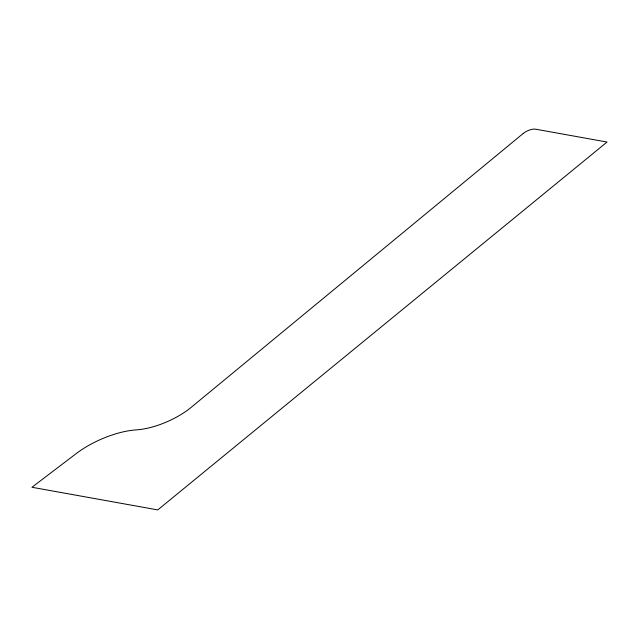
<?xml version="1.0" encoding="UTF-8"?>
<svg xmlns="http://www.w3.org/2000/svg" width="639" height="639" viewBox="0 0 639 639"><rect width="100%" height="100%" fill="white"/><g stroke="black" fill="none" stroke-linecap="round" stroke-linejoin="round"><path stroke-width="0.96" d="M523.277 133.415L191.117 407.41A47.542 19.034 -24 0 1 137.521 429.791L134.957 429.999A54.339 21.75 -24 0 0 76.201 453.602L31.95 487.269L157.753 509.906L607.05 142.042L535.586 129.182A9.058 3.626 -24 0 0 523.277 133.415"/></g></svg>
